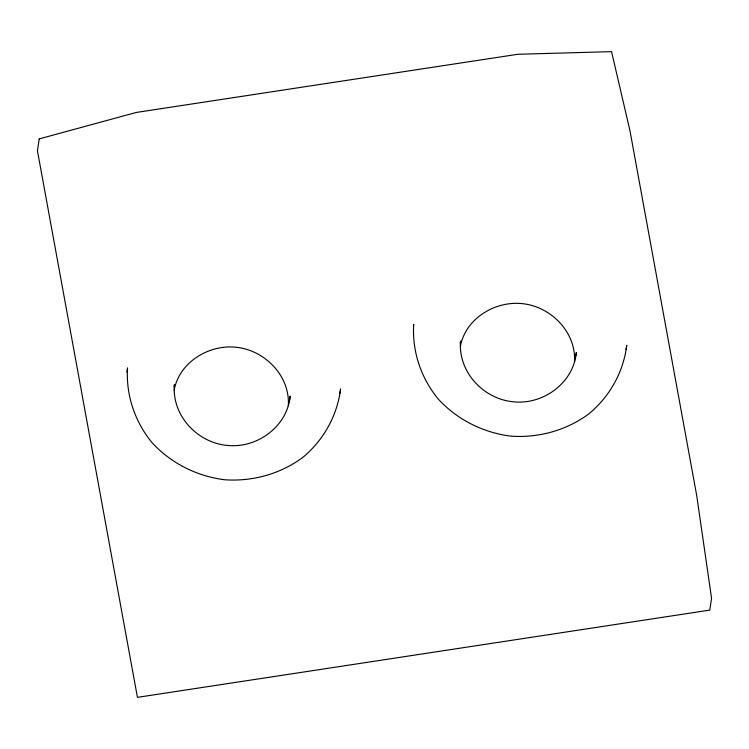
<?xml version="1.0" encoding="UTF-8"?>
<svg xmlns="http://www.w3.org/2000/svg" width="749" height="749" viewBox="0 0 749 749"><rect width="100%" height="100%" fill="white"/><g stroke="black" fill="none" stroke-linecap="round" stroke-linejoin="round"><path stroke-width="1.12" d="M126.899 372.244L127.536 367.909C125.813 395.069 134.829 421.64 152.028 442.64C171.025 463.275 196.79 476.214 224.569 479.753C252.404 481.719 280.135 474.098 302.662 457.527C323.493 440.243 337.237 415.873 340.57 388.956L339.924 393.291M174.105 386.802L174.423 384.63C171.577 415.199 197.184 442.725 227.134 445.402C256.963 448.688 287.344 426.584 290.163 396.071L289.208 402.569M413.392 326.452L413.71 324.289C411.987 351.45 420.994 378.02 438.202 399.02C457.199 419.655 482.965 432.594 510.743 436.133C538.578 438.099 566.31 430.478 588.836 413.897C609.667 396.624 623.411 372.253 626.744 345.336L626.098 349.671M460.27 343.182L460.598 341.01C457.751 371.579 483.348 399.105 513.308 401.782C543.137 405.069 573.519 382.954 576.337 352.451L575.859 355.7M174.189 390.06C179.283 362.385 208.54 344.465 235.692 347.218C264.687 349.886 290.359 375.951 288.309 405.761M460.363 346.441C465.447 318.765 494.714 300.845 521.866 303.598C550.861 306.266 576.533 332.322 574.483 362.142M39.21 138.893L37.45 150.811L137.442 697.356L709.79 610.107L711.55 598.189L696.645 495.183L629.984 130.822L611.559 51.644L517.924 54.274L136.365 112.434L39.21 138.893"/></g></svg>
